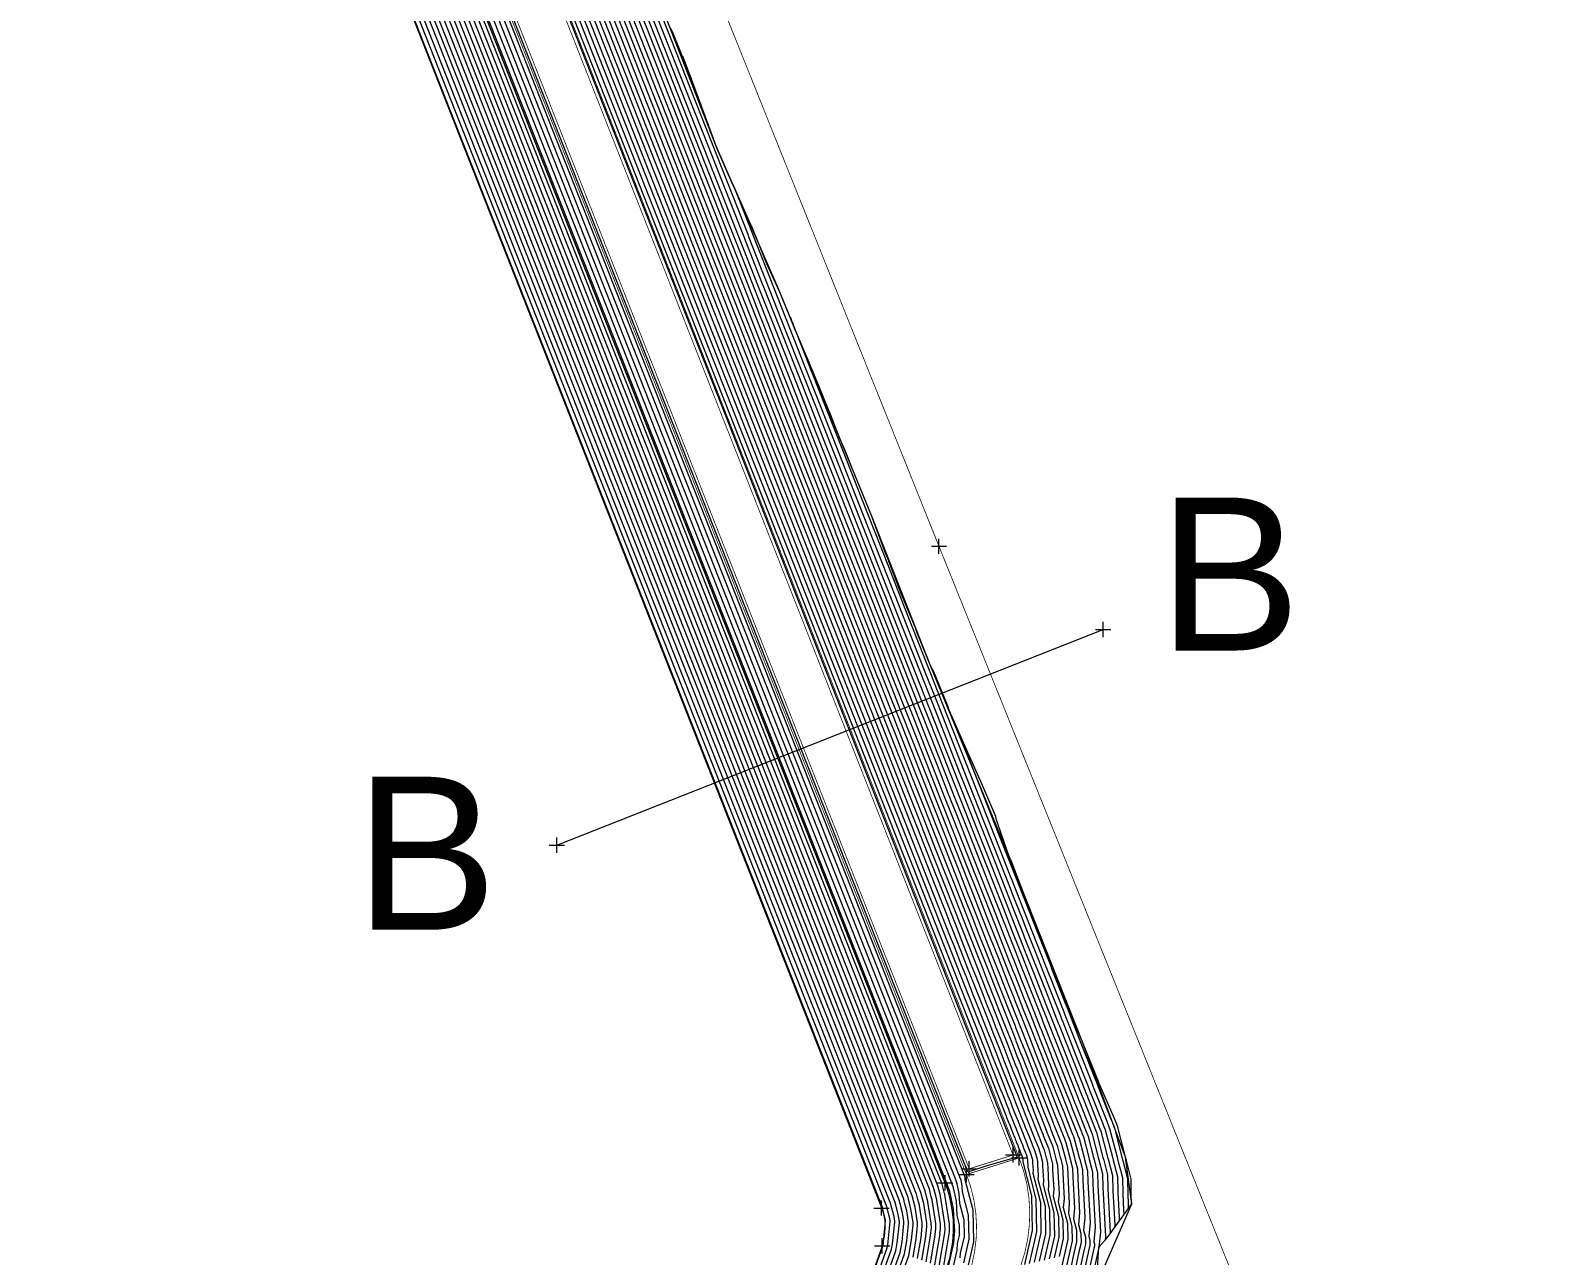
# Model space of a CAD drawing. Extents: x 358458 to 361663, y 818350 to 821723.
# Drawn here: x 360465.8 to 360663.9, y 820951.7 to 821111.9 of the extents above; entities that cross this region are included whole.
import ezdxf

# ---------------------------------------------------------------- set-up
doc = ezdxf.new("R2010")
doc.units = 0
doc.header["$MEASUREMENT"] = 0
doc.linetypes.add('solid', pattern=[0])
for name, color, linetype, lineweight in [('0 101001GR FENCES', 5, 'solid', 9), ('CROSS SECTIONS', 7, 'solid', 9), ('DAM 2', 7, 'solid', 9), ('DAM FOOTPRINT', 7, 'solid', 9), ('DESIGN_Contours', 7, 'solid', 18), ('FREEBOARD', 7, 'solid', 9), ('WATER LEVEL STRING', 7, 'solid', 9)]:
    doc.layers.add(name, color=color, linetype=linetype, lineweight=lineweight)
doc.styles.add('CT_Arial', font='ARIAL.TTF', dxfattribs={"bigfont": 'ARIAL.TTF'})

# ---------------------------------------------------------------- blocks, each defined once
blk = doc.blocks.new('CCAD_POINT_CROSS')
at = {"linetype": 'solid'}
for p, q in [((-1, 0), (1, 0)), ((0, -1), (0, 1))]:
    blk.add_line(p, q, dxfattribs=at)
for tag in ['POINT_NUMBER', 'POINT_CODE', 'POINT_HEIGHT']:
    blk.add_attdef(tag, (0, 0), '', height=1)

msp = doc.modelspace()

# ---------------------------------------------------------------- linework, layer by layer
at = {"layer": '0 101001GR FENCES', "color": 5, "linetype": 'solid', "lineweight": 9, "const_width": 0.1}
msp.add_lwpolyline([(360407, 821713.71), (360393.97, 821722.31), (360375.97, 821711.45), (360374.56, 821707.72), (360378.74, 821699.71), (360368.53, 821691.08), (360361.92, 821673.13), (360347.67, 821634.07), (360361.71, 821599.06), (360390.11, 821528.5), (360447.78, 821384.75), (360478.35, 821308.98), (360511.88, 821225.56), (360542.71, 821148.95), (360584.63, 821044.45), (360673.59, 820823.78), (360696.16, 820767.52), (360723.17, 820700.47), (360762.91, 820601.58), (360799.02, 820511.91), (360830.21, 820434.39), (360876.29, 820319.74)], dxfattribs=at)
at = {"layer": '0 101001GR FENCES', "color": 5, "lineweight": 0}
msp.add_point((360584.63, 821044.45), dxfattribs=at)
at = {"layer": 'CROSS SECTIONS', "color": 7, "linetype": 'solid', "lineweight": 9}
msp.add_line((360534.66, 821005.38), (360606.09, 821033.57), dxfattribs=at)
at = {"layer": 'CROSS SECTIONS', "color": 7, "lineweight": 0}
for p in [(360606.09, 821033.57), (360534.66, 821005.38)]:
    msp.add_point(p, dxfattribs=at)
at = {"layer": 'DAM 2', "color": 7, "linetype": 'solid', "lineweight": 9, "const_width": 0.1}
for points, elevation in [([(360442.49, 821211.21), (360166.97, 820445.43, 0.35501), (360177.54, 820415.26), (360327.72, 820322.85, 0.476753), (360370.23, 820337.79), (360588.44, 820949, 0.181487), (360588.22, 820962.35), (360489.93, 821211.92, 0.69188), (360442.49, 821211.21)], 197.52), ([(360453.72, 821207.17), (360178.21, 820441.38, 0.35501), (360183.8, 820425.42), (360333.97, 820333.01, 0.476753), (360358.98, 820341.81), (360577.19, 820953.01, 0.181487), (360577.11, 820957.97), (360478.82, 821207.54, 0.69188), (360453.72, 821207.17)], 193.59)]:
    msp.add_lwpolyline(points, format="xyb", dxfattribs=dict(at, elevation=elevation))
at = {"layer": 'DAM 2', "color": 7, "lineweight": 0}
for p in [(360595.11, 820964.52, 197.57), (360588.22, 820962.35, 197.52), (360577.11, 820957.97, 193.59), (360577.19, 820953.01, 193.59)]:
    msp.add_point(p, dxfattribs=at)
at = {"layer": 'DAM FOOTPRINT', "color": 7, "linetype": 'solid', "lineweight": 9, "const_width": 0.1, "elevation": 196.62}
msp.add_lwpolyline([(360479.86, 821286.1), (360491.79, 821255.82), (360505.28, 821222.88), (360520.79, 821186.59), (360534.34, 821152.99), (360547.15, 821118.27), (360555.51, 821096.75), (360563.65, 821078.09), (360575.8, 821048.48), (360583.57, 821028.74), (360593.87, 821003.77), (360603.33, 820979.79), (360609.01, 820964.61), (360609.82, 820958.52), (360605.11, 820947.62)], dxfattribs=at)
at = {"layer": 'DAM FOOTPRINT', "color": 7, "linetype": 'solid', "lineweight": 9}
for points in [[(360605.11, 820947.62), (360609.82, 820958.52), (360609.01, 820964.61), (360603.33, 820979.79), (360593.87, 821003.77), (360583.57, 821028.74), (360575.8, 821048.48), (360563.65, 821078.09), (360555.51, 821096.75), (360547.15, 821118.27), (360534.34, 821152.99), (360520.79, 821186.59), (360505.28, 821222.88), (360491.79, 821255.82), (360479.86, 821286.1)], [(360605.37, 820950.06), (360605.53, 820952.83), (360606.6, 820954.06), (360609.82, 820958.52), (360609.74, 820959.39), (360609.75, 820961.73), (360609.15, 820964.16), (360609.01, 820964.61), (360607.97, 820968.71), (360607.67, 820969.47), (360607.55, 820969.75), (360605.59, 820974.24), (360605.42, 820974.62), (360605.28, 820975.03), (360603.33, 820979.79), (360601.42, 820984.24), (360601.24, 820984.64), (360601.07, 820985.07), (360599.36, 820989.39), (360599.22, 820989.85), (360597.51, 820994.18), (360595.9, 820998.59), (360595.73, 820999.01), (360594.05, 821003.37), (360593.87, 821003.77), (360592.29, 821008.3), (360592.17, 821008.69), (360592.04, 821009.13), (360590.12, 821013.72), (360589.85, 821014.29), (360587.87, 821018.66), (360585.98, 821023.02), (360585.75, 821023.69), (360583.95, 821028.03), (360583.57, 821028.74), (360581.76, 821033.13), (360581.54, 821033.79), (360579.66, 821038.38), (360577.86, 821043.07), (360577.63, 821043.55), (360575.8, 821048.48), (360574.33, 821052.09), (360573.84, 821053.28), (360573.68, 821053.67), (360572.31, 821057.07), (360571.67, 821058.53), (360570.46, 821061.68), (360569.71, 821063.48), (360568.92, 821065.42), (360567.69, 821068.34), (360567.64, 821068.49), (360565.63, 821073.27), (360565.58, 821073.41), (360563.65, 821078.09), (360563.57, 821078.24), (360563.49, 821078.42), (360562.13, 821081.36), (360560.15, 821086.23), (360560.04, 821086.49), (360557.88, 821091.32), (360557.74, 821091.62), (360555.63, 821096.39), (360555.51, 821096.75), (360553.77, 821101.48), (360553.63, 821101.85), (360551.89, 821106.57), (360551.73, 821106.96), (360549.79, 821111.69), (360549.53, 821112.19)]]:
    msp.add_lwpolyline(points, dxfattribs=at)
at = {"layer": 'DESIGN_Contours', "color": 1, "linetype": 'solid', "lineweight": 9, "elevation": 197.6}
msp.add_lwpolyline([(360465.44, 821274.53), (360466.29, 821276.88), (360468.97, 821284.33), (360473.01, 821274.06), (360474.45, 821270.39), (360474.45, 821270.37), (360474.45, 821270.36), (360557.27, 821060.09), (360558.84, 821056.1), (360558.85, 821056.09), (360594.87, 820964.63), (360590.9, 820963.47), (360588.38, 820962.67), (360533.33, 821102.43), (360479.36, 821239.47), (360471.05, 821260.43), (360471.04, 821260.42), (360471.04, 821260.42), (360467.5, 821269.34), (360465.44, 821274.53)], close=True, dxfattribs=at)
at = {"layer": 'DESIGN_Contours', "color": 1, "linetype": 'solid', "lineweight": 9}
for points, elevation in [([(360477.17, 821265.1), (360593.41, 820969.99), (360593.47, 820969.81), (360593.68, 820969.29), (360593.78, 820969.04), (360593.79, 820969.02), (360593.97, 820968.56), (360594.11, 820968.19), (360594.19, 820968), (360594.33, 820967.64), (360594.41, 820967.45), (360594.53, 820967.13), (360594.6, 820966.96), (360594.67, 820966.78), (360594.73, 820966.63), (360594.81, 820966.42), (360594.88, 820966.25), (360594.94, 820966.08), (360595.02, 820965.89), (360595.07, 820965.76), (360595.07, 820965.75), (360595.13, 820965.61), (360595.13, 820965.6), (360595.18, 820965.47), (360595.24, 820965.33), (360595.24, 820965.32), (360595.3, 820965.18), (360595.3, 820965.16), (360595.31, 820965.15), (360595.37, 820965), (360595.43, 820964.85), (360595.43, 820964.84), (360595.44, 820964.83), (360595.49, 820964.68), (360595.5, 820964.67), (360595.51, 820964.65), (360595.54, 820964.52), (360595.54, 820964.51), (360595.56, 820964.43), (360595.57, 820964.36), (360595.58, 820964.09), (360595.57, 820964), (360596.73, 820959.58), (360596.8, 820955.02), (360595.79, 820950.57)], 197.4), ([(360480.92, 821257.21), (360590.97, 820977.8), (360591.14, 820977.38), (360591.64, 820976.11), (360591.88, 820975.49), (360591.9, 820975.45), (360592.34, 820974.34), (360592.69, 820973.44), (360592.88, 820972.97), (360593.22, 820972.1), (360593.4, 820971.63), (360593.7, 820970.87), (360593.87, 820970.45), (360594.04, 820970.02), (360594.19, 820969.64), (360594.39, 820969.13), (360594.54, 820968.73), (360594.71, 820968.32), (360594.89, 820967.85), (360595.01, 820967.54), (360595.03, 820967.51), (360595.16, 820967.18), (360595.17, 820967.15), (360595.29, 820966.83), (360595.43, 820966.49), (360595.44, 820966.46), (360595.57, 820966.12), (360595.59, 820966.09), (360595.6, 820966.05), (360595.74, 820965.69), (360595.89, 820965.32), (360595.9, 820965.29), (360595.91, 820965.26), (360596.05, 820964.91), (360596.06, 820964.89), (360596.08, 820964.84), (360596.16, 820964.53), (360596.17, 820964.49), (360596.22, 820964.31), (360596.22, 820964.13), (360596.26, 820963.47), (360596.24, 820963.25), (360597.31, 820959.13), (360597.38, 820954.87), (360596.44, 820950.72)], 197.2), ([(360488.42, 821241.45), (360586.11, 820993.41), (360586.47, 820992.51), (360587.55, 820989.76), (360588.09, 820988.4), (360588.12, 820988.32), (360589.07, 820985.89), (360589.84, 820983.94), (360590.25, 820982.91), (360590.99, 820981.02), (360591.4, 820979.99), (360592.05, 820978.34), (360592.41, 820977.43), (360592.78, 820976.49), (360593.11, 820975.65), (360593.54, 820974.55), (360593.88, 820973.69), (360594.23, 820972.79), (360594.64, 820971.76), (360594.9, 820971.1), (360594.93, 820971.03), (360595.21, 820970.31), (360595.24, 820970.24), (360595.51, 820969.54), (360595.8, 820968.81), (360595.83, 820968.74), (360596.12, 820968.01), (360596.15, 820967.93), (360596.18, 820967.86), (360596.49, 820967.08), (360596.8, 820966.27), (360596.83, 820966.2), (360596.86, 820966.14), (360597.15, 820965.38), (360597.17, 820965.33), (360597.22, 820965.21), (360597.4, 820964.53), (360597.42, 820964.46), (360597.52, 820964.06), (360597.53, 820963.67), (360597.61, 820962.24), (360597.56, 820961.76), (360598.49, 820958.23), (360598.55, 820954.58), (360597.74, 820951.02)], 196.8), ([(360492.17, 821233.56), (360583.68, 821001.22), (360584.14, 821000.07), (360585.51, 820996.58), (360586.19, 820994.86), (360586.23, 820994.75), (360587.44, 820991.67), (360588.42, 820989.19), (360588.94, 820987.87), (360589.88, 820985.48), (360590.4, 820984.17), (360591.23, 820982.07), (360591.68, 820980.92), (360592.15, 820979.73), (360592.57, 820978.66), (360593.12, 820977.26), (360593.55, 820976.17), (360594, 820975.03), (360594.52, 820973.72), (360594.84, 820972.88), (360594.88, 820972.79), (360595.24, 820971.88), (360595.28, 820971.78), (360595.62, 820970.9), (360595.99, 820969.97), (360596.03, 820969.88), (360596.39, 820968.95), (360596.43, 820968.86), (360596.47, 820968.76), (360596.86, 820967.77), (360597.26, 820966.74), (360597.29, 820966.66), (360597.33, 820966.58), (360597.71, 820965.61), (360597.73, 820965.55), (360597.79, 820965.4), (360598.02, 820964.54), (360598.04, 820964.44), (360598.17, 820963.94), (360598.18, 820963.44), (360598.29, 820961.63), (360598.23, 820961.02), (360599.07, 820957.78), (360599.13, 820954.43), (360598.39, 820951.17)], 196.6), ([(360495.92, 821225.68), (360581.25, 821009.03), (360581.8, 821007.63), (360583.47, 821003.4), (360584.29, 821001.31), (360584.34, 821001.19), (360585.81, 820997.45), (360587, 820994.44), (360587.63, 820992.84), (360588.77, 820989.94), (360589.4, 820988.35), (360590.4, 820985.8), (360590.95, 820984.41), (360591.52, 820982.96), (360592.03, 820981.67), (360592.7, 820979.97), (360593.22, 820978.64), (360593.76, 820977.27), (360594.39, 820975.67), (360594.79, 820974.66), (360594.83, 820974.55), (360595.27, 820973.44), (360595.31, 820973.33), (360595.73, 820972.26), (360596.18, 820971.13), (360596.22, 820971.03), (360596.67, 820969.89), (360596.71, 820969.78), (360596.76, 820969.67), (360597.23, 820968.46), (360597.72, 820967.22), (360597.76, 820967.12), (360597.8, 820967.02), (360598.26, 820965.85), (360598.29, 820965.77), (360598.36, 820965.58), (360598.64, 820964.54), (360598.67, 820964.43), (360598.83, 820963.81), (360598.84, 820963.21), (360598.96, 820961.01), (360598.89, 820960.27), (360599.66, 820957.33), (360599.71, 820954.29), (360599.04, 820951.32)], 196.4), ([(360499.67, 821217.8), (360578.82, 821016.84), (360579.47, 821015.2), (360581.43, 821010.22), (360582.39, 821007.77), (360582.45, 821007.62), (360584.18, 821003.22), (360585.58, 820999.69), (360586.31, 820997.81), (360587.66, 820994.4), (360588.39, 820992.53), (360589.57, 820989.54), (360590.22, 820987.9), (360590.89, 820986.2), (360591.49, 820984.68), (360592.28, 820982.68), (360592.89, 820981.12), (360593.53, 820979.5), (360594.26, 820977.63), (360594.73, 820976.44), (360594.79, 820976.31), (360595.3, 820975.01), (360595.35, 820974.88), (360595.85, 820973.62), (360596.37, 820972.29), (360596.42, 820972.17), (360596.94, 820970.83), (360596.99, 820970.7), (360597.05, 820970.57), (360597.6, 820969.15), (360598.18, 820967.69), (360598.23, 820967.57), (360598.27, 820967.45), (360598.81, 820966.08), (360598.85, 820965.99), (360598.94, 820965.77), (360599.26, 820964.55), (360599.29, 820964.41), (360599.48, 820963.69), (360599.49, 820962.98), (360599.64, 820960.39), (360599.56, 820959.53), (360600.25, 820956.88), (360600.29, 820954.14), (360599.69, 820951.47)], 196.2), ([(360587.86, 820950.82), (360588.56, 820953.89), (360588.56, 820953.93), (360588.51, 820957.04), (360587.71, 820960.09), (360587.67, 820960.88), (360587.51, 820961.62), (360587.37, 820962.01), (360557.36, 821038.2), (360489.07, 821211.58)], 197.2), ([(360588.26, 820949.56), (360589.17, 820953.57), (360589.17, 820953.62), (360589.1, 820957.67), (360588.06, 820961.65), (360588.05, 820961.89), (360588, 820962.12), (360587.96, 820962.24), (360578.65, 820985.89), (360489.66, 821211.81)], 197.4), ([(360582.96, 820950.95), (360583.52, 820954.33), (360583.52, 820954.36), (360583.63, 820955.41), (360583.62, 820955.98), (360583.18, 820958.79), (360583.18, 820958.8), (360583.04, 820959.32), (360582.81, 820960.22), (360551.8, 821038.94), (360484.51, 821209.79)], 195.6), ([(360583.52, 820950.75), (360584.14, 820954.46), (360584.14, 820954.49), (360584.23, 820955.31), (360584.22, 820955.95), (360583.73, 820959.03), (360583.73, 820959.04), (360583.62, 820959.45), (360583.37, 820960.44), (360558.96, 821022.41), (360485.07, 821210.01)], 195.8), ([(360584.65, 820950.35), (360585.39, 820954.72), (360585.39, 820954.75), (360585.42, 820955.13), (360585.41, 820955.88), (360584.84, 820959.51), (360584.84, 820959.53), (360584.79, 820959.72), (360584.48, 820960.88), (360573.27, 820989.35), (360486.18, 821210.44)], 196.2), ([(360585.22, 820950.15), (360586.01, 820954.85), (360586.01, 820954.89), (360586.02, 820955.04), (360586.01, 820955.85), (360585.39, 820959.75), (360585.39, 820959.77), (360585.37, 820959.85), (360585.04, 820961.1), (360580.42, 820972.82), (360486.74, 821210.66)], 196.4), ([(360453.29, 820594.88), (360580.7, 820951.76), (360581.04, 820953.82), (360581.04, 820953.83), (360581.24, 820955.77), (360581.24, 820956.12), (360580.97, 820957.82), (360580.97, 820957.83), (360580.72, 820958.79), (360580.58, 820959.34), (360523.18, 821105.06), (360482.28, 821208.91)], 194.8), ([(360581.83, 820951.36), (360582.28, 820954.07), (360582.28, 820954.09), (360582.44, 820955.59), (360582.43, 820956.05), (360582.08, 820958.31), (360582.07, 820958.32), (360581.88, 820959.06), (360581.69, 820959.78), (360537.49, 821072), (360483.39, 821209.35)], 195.2), ([(360582.39, 820951.16), (360582.9, 820954.2), (360582.9, 820954.23), (360583.04, 820955.5), (360583.03, 820956.02), (360582.63, 820958.55), (360582.63, 820958.56), (360582.46, 820959.19), (360582.25, 820960), (360544.65, 821055.47), (360483.95, 821209.57)], 195.4), ([(360362.02, 820349.97), (360577.31, 820952.97), (360577.32, 820953.04), (360577.32, 820953.04), (360577.66, 820956.31), (360577.66, 820956.32), (360577.65, 820956.38), (360577.65, 820956.38), (360577.23, 820958), (360577.23, 820958.02), (360480.25, 821204.24)], 193.6), ([(360507.17, 821202.03), (360573.96, 821032.46), (360574.8, 821030.33), (360577.34, 821023.86), (360578.6, 821020.68), (360578.67, 821020.49), (360580.92, 821014.78), (360582.73, 821010.19), (360583.69, 821007.75), (360585.44, 821003.32), (360586.39, 821000.89), (360587.92, 820997.01), (360588.76, 820994.89), (360589.63, 820992.67), (360590.4, 820990.7), (360591.43, 820988.1), (360592.23, 820986.08), (360593.05, 820983.98), (360594.01, 820981.54), (360594.62, 820980), (360594.69, 820979.83), (360595.35, 820978.14), (360595.42, 820977.97), (360596.07, 820976.33), (360596.74, 820974.61), (360596.81, 820974.45), (360597.49, 820972.72), (360597.56, 820972.55), (360597.62, 820972.38), (360598.35, 820970.54), (360599.1, 820968.64), (360599.16, 820968.48), (360599.22, 820968.33), (360599.92, 820966.54), (360599.96, 820966.43), (360600.08, 820966.14), (360600.49, 820964.55), (360600.54, 820964.38), (360600.78, 820963.44), (360600.8, 820962.52), (360600.99, 820959.16), (360600.88, 820958.04), (360601.42, 820955.98), (360601.46, 820953.85), (360600.98, 820951.77), (360600.64, 820950.25)], 195.8), ([(360585.79, 820949.94), (360586.59, 820953.43), (360586.66, 820954.59), (360586.72, 820954.87), (360586.72, 820954.87), (360586.72, 820955.15), (360586.65, 820955.43), (360586.51, 820957.86), (360586.03, 820960.11), (360585.61, 820961.32), (360493.52, 821195.13)], 196.6), ([(360510.92, 821194.15), (360571.53, 821040.27), (360572.46, 821037.89), (360575.3, 821030.68), (360576.7, 821027.13), (360576.79, 821026.92), (360579.29, 821020.55), (360581.31, 821015.43), (360582.38, 821012.72), (360584.32, 821007.78), (360585.39, 821005.07), (360587.1, 821000.74), (360588.03, 820998.38), (360589, 820995.91), (360589.86, 820993.71), (360591.01, 820990.81), (360591.9, 820988.55), (360592.82, 820986.21), (360593.89, 820983.5), (360594.57, 820981.78), (360594.64, 820981.58), (360595.38, 820979.71), (360595.46, 820979.51), (360596.18, 820977.69), (360596.93, 820975.77), (360597, 820975.59), (360597.76, 820973.66), (360597.84, 820973.47), (360597.91, 820973.28), (360598.72, 820971.23), (360599.55, 820969.11), (360599.62, 820968.94), (360599.69, 820968.77), (360600.47, 820966.78), (360600.52, 820966.66), (360600.65, 820966.33), (360601.11, 820964.56), (360601.16, 820964.37), (360601.44, 820963.32), (360601.46, 820962.29), (360601.67, 820958.55), (360601.55, 820957.29), (360602.01, 820955.53), (360602.04, 820953.7), (360601.63, 820951.93), (360601.25, 820950.23)], 195.6), ([(360377.23, 820390.79), (360577.87, 820952.77), (360577.94, 820953.17), (360577.94, 820953.17), (360578.26, 820956.22), (360578.26, 820956.29), (360578.21, 820956.62), (360578.21, 820956.62), (360577.81, 820958.13), (360577.78, 820958.24), (360487.4, 821187.71)], 193.8), ([(360514.67, 821186.27), (360569.09, 821048.08), (360570.13, 821045.45), (360573.26, 821037.5), (360574.8, 821033.59), (360574.9, 821033.35), (360577.66, 821026.33), (360579.89, 821020.68), (360581.06, 821017.69), (360583.21, 821012.24), (360584.39, 821009.25), (360586.27, 821004.47), (360587.3, 821001.87), (360588.37, 820999.14), (360589.32, 820996.72), (360590.59, 820993.52), (360591.56, 820991.03), (360592.58, 820988.45), (360593.76, 820985.46), (360594.51, 820983.56), (360594.59, 820983.34), (360595.41, 820981.27), (360595.49, 820981.06), (360596.29, 820979.05), (360597.12, 820976.93), (360597.2, 820976.73), (360598.04, 820974.6), (360598.12, 820974.39), (360598.2, 820974.18), (360599.09, 820971.92), (360600.01, 820969.58), (360600.09, 820969.39), (360600.16, 820969.21), (360601.03, 820967.01), (360601.08, 820966.88), (360601.22, 820966.51), (360601.73, 820964.56), (360601.79, 820964.35), (360602.09, 820963.19), (360602.11, 820962.06), (360602.35, 820957.93), (360602.21, 820956.55), (360602.6, 820955.08), (360602.62, 820953.56), (360602.28, 820952.08), (360601.86, 820950.2)], 195.4), ([(360518.42, 821178.38), (360566.66, 821055.89), (360567.79, 821053.02), (360571.22, 821044.32), (360572.91, 821040.04), (360573.01, 821039.78), (360576.03, 821032.11), (360578.46, 821025.93), (360579.75, 821022.66), (360582.1, 821016.7), (360583.39, 821013.44), (360585.44, 821008.21), (360586.57, 821005.36), (360587.74, 821002.38), (360588.78, 820999.73), (360590.16, 820996.23), (360591.23, 820993.51), (360592.35, 820990.69), (360593.63, 820987.41), (360594.45, 820985.34), (360594.54, 820985.1), (360595.44, 820982.84), (360595.53, 820982.61), (360596.4, 820980.4), (360597.31, 820978.09), (360597.39, 820977.88), (360598.31, 820975.55), (360598.4, 820975.31), (360598.49, 820975.08), (360599.47, 820972.61), (360600.47, 820970.06), (360600.55, 820969.85), (360600.63, 820969.65), (360601.58, 820967.24), (360601.64, 820967.1), (360601.79, 820966.7), (360602.35, 820964.57), (360602.41, 820964.33), (360602.74, 820963.07), (360602.76, 820961.83), (360603.02, 820957.32), (360602.88, 820955.8), (360603.18, 820954.63), (360603.2, 820953.41), (360602.93, 820952.23), (360602.47, 820950.18)], 195.2), ([(360525.92, 821162.62), (360561.8, 821071.51), (360563.13, 821068.15), (360567.14, 821057.97), (360569.11, 821052.95), (360569.23, 821052.65), (360572.77, 821043.66), (360575.62, 821036.43), (360577.13, 821032.6), (360579.88, 821025.62), (360581.38, 821021.8), (360583.79, 821015.68), (360585.11, 821012.34), (360586.48, 821008.85), (360587.7, 821005.75), (360589.32, 821001.65), (360590.57, 820998.47), (360591.87, 820995.16), (360593.38, 820991.33), (360594.34, 820988.89), (360594.45, 820988.62), (360595.49, 820985.97), (360595.6, 820985.7), (360596.62, 820983.12), (360597.68, 820980.41), (360597.78, 820980.16), (360598.86, 820977.43), (360598.96, 820977.16), (360599.07, 820976.89), (360600.21, 820973.99), (360601.39, 820971.01), (360601.48, 820970.76), (360601.58, 820970.52), (360602.69, 820967.71), (360602.75, 820967.54), (360602.94, 820967.07), (360603.59, 820964.58), (360603.66, 820964.3), (360604.05, 820962.82), (360604.07, 820961.38), (360604.38, 820956.08), (360604.2, 820954.31), (360604.36, 820953.72), (360604.37, 820953.12), (360604.23, 820952.53), (360603.69, 820950.13)], 194.8), ([(360407.65, 820472.43), (360579, 820952.37), (360579.18, 820953.43), (360579.18, 820953.43), (360579.45, 820956.04), (360579.45, 820956.22), (360579.31, 820957.1), (360579.31, 820957.11), (360578.97, 820958.4), (360578.9, 820958.68), (360501.71, 821154.65)], 194.2), ([(360529.67, 821154.73), (360559.37, 821079.32), (360560.79, 821075.71), (360565.09, 821064.79), (360567.21, 821059.41), (360567.34, 821059.08), (360571.14, 821049.44), (360574.2, 821041.68), (360575.81, 821037.57), (360578.76, 821030.08), (360580.38, 821025.98), (360582.97, 821019.41), (360584.38, 821015.83), (360585.85, 821012.09), (360587.16, 821008.76), (360588.89, 821004.36), (360590.24, 821000.94), (360591.64, 820997.4), (360593.26, 820993.29), (360594.29, 820990.67), (360594.4, 820990.38), (360595.52, 820987.54), (360595.64, 820987.24), (360596.73, 820984.48), (360597.87, 820981.57), (360597.98, 820981.3), (360599.13, 820978.37), (360599.24, 820978.08), (360599.36, 820977.79), (360600.58, 820974.69), (360601.85, 820971.48), (360601.95, 820971.22), (360602.05, 820970.96), (360603.24, 820967.94), (360603.31, 820967.76), (360603.51, 820967.26), (360604.21, 820964.58), (360604.28, 820964.29), (360604.7, 820962.69), (360604.73, 820961.15), (360605.05, 820955.47), (360604.87, 820953.57), (360604.94, 820953.27), (360604.95, 820952.97), (360604.88, 820952.68), (360604.3, 820950.1)], 194.6), ([(360533.42, 821146.85), (360556.94, 821087.13), (360558.46, 821083.27), (360563.05, 821071.61), (360565.32, 821065.86), (360565.45, 821065.52), (360569.51, 821055.21), (360572.77, 821046.93), (360574.5, 821042.54), (360577.65, 821034.54), (360579.38, 821030.16), (360582.14, 821023.15), (360583.65, 821019.32), (360585.22, 821015.32), (360586.62, 821011.77), (360588.47, 821007.07), (360589.91, 821003.42), (360591.4, 820999.63), (360593.13, 820995.24), (360594.23, 820992.45), (360594.35, 820992.14), (360595.55, 820989.1), (360595.67, 820988.79), (360596.84, 820985.84), (360598.06, 820982.73), (360598.17, 820982.44), (360599.4, 820979.32), (360599.53, 820979.01), (360599.65, 820978.7), (360600.95, 820975.38), (360602.3, 820971.95), (360602.41, 820971.67), (360602.52, 820971.4), (360603.79, 820968.17), (360603.87, 820967.98), (360604.08, 820967.45), (360604.83, 820964.58), (360604.91, 820964.27), (360605.35, 820962.57), (360605.38, 820960.92), (360605.73, 820954.85), (360605.53, 820952.83)], 194.4), ([(360586.39, 820949.73), (360587, 820952.44), (360587.06, 820953.33), (360587.34, 820954.54), (360587.33, 820954.56), (360587.31, 820955.78), (360587, 820956.98), (360586.9, 820958.86), (360586.52, 820960.62), (360586.2, 820961.55), (360514.8, 821142.82)], 196.8), ([(360537.17, 821138.97), (360554.51, 821094.94), (360556.12, 821090.84), (360561.01, 821078.43), (360563.42, 821072.32), (360563.56, 821071.95), (360567.88, 821060.99), (360571.35, 821052.18), (360573.19, 821047.51), (360576.54, 821039), (360578.38, 821034.34), (360581.31, 821026.88), (360582.92, 821022.81), (360584.59, 821018.56), (360586.08, 821014.78), (360588.05, 821009.78), (360589.58, 821005.9), (360591.17, 821001.87), (360593, 820997.2), (360594.17, 820994.23), (360594.3, 820993.9), (360595.58, 820990.67), (360595.71, 820990.34), (360596.95, 820987.19), (360598.25, 820983.89), (360598.37, 820983.58), (360599.68, 820980.26), (360599.81, 820979.93), (360599.94, 820979.6), (360601.33, 820976.07), (360602.76, 820972.43), (360602.88, 820972.13), (360602.99, 820971.84), (360604.35, 820968.41), (360604.43, 820968.2), (360604.65, 820967.63), (360605.45, 820964.59), (360605.53, 820964.25), (360606.01, 820962.45), (360606.04, 820960.69), (360606.41, 820954.24), (360606.36, 820953.79)], 194.2), ([(360422.86, 820513.25), (360579.57, 820952.16), (360579.8, 820953.56), (360579.8, 820953.57), (360580.05, 820955.95), (360580.05, 820956.19), (360579.86, 820957.34), (360579.86, 820957.35), (360579.56, 820958.53), (360579.46, 820958.9), (360508.87, 821138.12)], 194.4), ([(360544.67, 821123.2), (360549.65, 821110.56), (360551.45, 821105.97), (360556.93, 821092.07), (360559.62, 821085.23), (360559.79, 821084.81), (360564.62, 821072.54), (360568.51, 821062.68), (360570.56, 821057.45), (360574.32, 821047.92), (360576.37, 821042.7), (360579.66, 821034.35), (360581.46, 821029.79), (360583.33, 821025.03), (360585, 821020.8), (360587.2, 821015.2), (360588.92, 821010.86), (360590.69, 821006.34), (360592.75, 821001.11), (360594.06, 820997.79), (360594.21, 820997.42), (360595.63, 820993.8), (360595.78, 820993.43), (360597.17, 820989.91), (360598.62, 820986.21), (360598.76, 820985.87), (360600.22, 820982.14), (360600.37, 820981.77), (360600.52, 820981.41), (360602.07, 820977.45), (360603.68, 820973.37), (360603.81, 820973.04), (360603.94, 820972.71), (360605.45, 820968.87), (360605.54, 820968.64), (360605.79, 820968.01), (360606.68, 820964.6), (360606.78, 820964.22), (360607.31, 820962.2), (360607.35, 820960.23), (360607.6, 820955.76), (360607.61, 820955.45)], 193.8), ([(360438.08, 820554.06), (360580.13, 820951.96), (360580.42, 820953.69), (360580.42, 820953.7), (360580.65, 820955.86), (360580.64, 820956.15), (360580.42, 820957.58), (360580.42, 820957.59), (360580.14, 820958.66), (360580.02, 820959.12), (360516.02, 821121.59)], 194.6), ([(360551.08, 821108.54), (360551.35, 821107.87), (360552.12, 821105.92), (360552.27, 821105.53)], 193.6), ([(360557.8, 821091.48), (360557.9, 821091.25), (360562.99, 821078.32), (360567.08, 821067.92), (360569.25, 821062.42), (360573.21, 821052.38), (360575.37, 821046.88), (360578.84, 821038.08), (360580.73, 821033.28), (360582.7, 821028.26), (360584.46, 821023.81), (360586.78, 821017.91), (360588.58, 821013.33), (360590.46, 821008.58), (360592.63, 821003.07), (360594.01, 820999.57), (360594.16, 820999.18), (360595.66, 820995.37), (360595.82, 820994.97), (360597.28, 820991.27), (360598.81, 820987.37), (360598.95, 820987.01), (360600.5, 820983.09), (360600.65, 820982.7), (360600.8, 820982.31), (360602.44, 820978.14), (360604.14, 820973.85), (360604.28, 820973.5), (360604.41, 820973.15), (360606.01, 820969.11), (360606.1, 820968.86), (360606.36, 820968.19), (360607.3, 820964.6), (360607.41, 820964.21), (360607.96, 820962.07), (360608, 820960), (360608.19, 820956.76), (360608.19, 820956.27)], 193.6), ([(360565.19, 821074.37), (360565.25, 821074.21), (360565.41, 821073.8), (360565.51, 821073.56), (360565.66, 821073.17), (360567.94, 821067.38), (360572.09, 821056.84), (360574.37, 821051.06), (360578.01, 821041.82), (360580, 821036.77), (360582.07, 821031.5), (360583.92, 821026.82), (360586.36, 821020.62), (360588.25, 821015.81), (360590.22, 821010.81), (360592.5, 821005.03), (360593.95, 821001.35), (360594.11, 821000.94), (360595.69, 820996.93), (360595.85, 820996.52), (360597.39, 820992.62), (360599, 820988.53), (360599.15, 820988.15), (360600.77, 820984.03), (360600.93, 820983.62), (360601.09, 820983.21), (360602.82, 820978.84), (360604.6, 820974.32), (360604.74, 820973.95), (360604.88, 820973.59), (360606.56, 820969.34), (360606.66, 820969.08), (360606.94, 820968.38), (360607.92, 820964.6), (360608.03, 820964.19), (360608.62, 820961.95), (360608.65, 820959.77), (360608.77, 820957.75), (360608.78, 820957.08)], 193.4), ([(360586.8, 821021.13), (360587.92, 821018.29), (360589.99, 821013.05), (360592.38, 821006.98), (360593.89, 821003.13), (360594.06, 821002.7), (360595.72, 820998.5), (360595.89, 820998.07), (360597.5, 820993.98), (360599.19, 820989.69), (360599.34, 820989.29), (360601.05, 820984.97), (360601.21, 820984.54), (360601.38, 820984.12), (360603.19, 820979.53), (360605.05, 820974.79), (360605.21, 820974.41), (360605.36, 820974.03), (360607.11, 820969.57), (360607.22, 820969.3), (360607.51, 820968.56), (360608.54, 820964.61), (360608.65, 820964.18), (360609.27, 820961.83), (360609.31, 820959.54), (360609.36, 820958.74), (360609.37, 820957.9)], 193.2), ([(360605.52, 820952.8), (360604.91, 820950.08)], 194.4)]:
    msp.add_lwpolyline(points, dxfattribs=dict(at, elevation=elevation))
at = {"layer": 'DESIGN_Contours', "color": 5, "linetype": 'solid', "lineweight": 20}
for points, elevation in [([(360484.67, 821249.33), (360588.54, 820985.6), (360588.8, 820984.94), (360589.59, 820982.94), (360589.98, 820981.95), (360590.01, 820981.89), (360590.71, 820980.12), (360591.27, 820978.69), (360591.56, 820977.94), (360592.11, 820976.56), (360592.4, 820975.81), (360592.88, 820974.6), (360593.14, 820973.94), (360593.41, 820973.26), (360593.65, 820972.64), (360593.97, 820971.84), (360594.21, 820971.21), (360594.47, 820970.56), (360594.77, 820969.8), (360594.96, 820969.32), (360594.98, 820969.27), (360595.18, 820968.75), (360595.2, 820968.69), (360595.4, 820968.18), (360595.62, 820967.65), (360595.63, 820967.6), (360595.85, 820967.06), (360595.87, 820967.01), (360595.89, 820966.96), (360596.11, 820966.39), (360596.35, 820965.8), (360596.36, 820965.75), (360596.38, 820965.7), (360596.6, 820965.15), (360596.61, 820965.11), (360596.65, 820965.02), (360596.78, 820964.53), (360596.79, 820964.48), (360596.87, 820964.18), (360596.87, 820963.9), (360596.93, 820962.86), (360596.9, 820962.51), (360597.9, 820958.68), (360597.96, 820954.73), (360597.09, 820950.87)], 197), ([(360584.09, 820950.55), (360584.77, 820954.59), (360584.76, 820954.62), (360584.83, 820955.22), (360584.82, 820955.91), (360584.29, 820959.27), (360584.28, 820959.29), (360584.21, 820959.58), (360583.93, 820960.66), (360566.11, 821005.88), (360485.63, 821210.22)], 196), ([(360587.42, 820951.44), (360587.46, 820952.07), (360587.95, 820954.22), (360587.95, 820954.24), (360587.91, 820956.41), (360587.36, 820958.54), (360587.28, 820959.87), (360587.01, 820961.12), (360586.78, 820961.78), (360536.08, 821090.51), (360488.49, 821211.35)], 197), ([(360503.42, 821209.91), (360576.39, 821024.65), (360577.13, 821022.76), (360579.39, 821017.04), (360580.5, 821014.22), (360580.56, 821014.05), (360582.55, 821009), (360584.15, 821004.94), (360585, 821002.78), (360586.55, 820998.86), (360587.39, 820996.71), (360588.75, 820993.27), (360589.49, 820991.39), (360590.26, 820989.43), (360590.95, 820987.69), (360591.85, 820985.39), (360592.56, 820983.6), (360593.29, 820981.74), (360594.14, 820979.59), (360594.68, 820978.22), (360594.74, 820978.07), (360595.32, 820976.58), (360595.38, 820976.42), (360595.96, 820974.97), (360596.56, 820973.45), (360596.61, 820973.31), (360597.21, 820971.78), (360597.27, 820971.62), (360597.33, 820971.47), (360597.98, 820969.84), (360598.64, 820968.16), (360598.69, 820968.03), (360598.74, 820967.89), (360599.37, 820966.31), (360599.41, 820966.21), (360599.51, 820965.95), (360599.87, 820964.55), (360599.91, 820964.4), (360600.13, 820963.56), (360600.15, 820962.75), (360600.32, 820959.78), (360600.22, 820958.78), (360600.83, 820956.43), (360600.87, 820954), (360600.34, 820951.62)], 196), ([(360581.26, 820951.56), (360581.66, 820953.95), (360581.66, 820953.96), (360581.84, 820955.68), (360581.84, 820956.08), (360581.52, 820958.07), (360581.52, 820958.08), (360581.3, 820958.92), (360581.13, 820959.56), (360530.34, 821088.53), (360482.84, 821209.13)], 195), ([(360392.44, 820431.61), (360578.44, 820952.57), (360578.56, 820953.3), (360578.56, 820953.3), (360578.86, 820956.13), (360578.85, 820956.26), (360578.76, 820956.86), (360578.76, 820956.86), (360578.39, 820958.26), (360578.34, 820958.46), (360494.56, 821171.18)], 194), ([(360522.17, 821170.5), (360564.23, 821063.7), (360565.46, 821060.58), (360569.18, 821051.15), (360571.01, 821046.5), (360571.12, 821046.22), (360574.4, 821037.88), (360577.04, 821031.18), (360578.44, 821027.63), (360580.99, 821021.16), (360582.38, 821017.62), (360584.62, 821011.94), (360585.84, 821008.85), (360587.11, 821005.61), (360588.24, 821002.74), (360589.74, 820998.94), (360590.9, 820995.99), (360592.11, 820992.92), (360593.51, 820989.37), (360594.4, 820987.11), (360594.5, 820986.86), (360595.46, 820984.41), (360595.56, 820984.15), (360596.51, 820981.76), (360597.5, 820979.25), (360597.59, 820979.02), (360598.58, 820976.49), (360598.68, 820976.24), (360598.78, 820975.99), (360599.84, 820973.3), (360600.93, 820970.53), (360601.02, 820970.31), (360601.11, 820970.08), (360602.13, 820967.48), (360602.2, 820967.32), (360602.36, 820966.89), (360602.97, 820964.57), (360603.04, 820964.32), (360603.39, 820962.94), (360603.42, 820961.6), (360603.7, 820956.7), (360603.54, 820955.06), (360603.77, 820954.18), (360603.78, 820953.26), (360603.58, 820952.38), (360603.08, 820950.15)], 195), ([(360540.92, 821131.08), (360552.08, 821102.75), (360553.79, 821098.4), (360558.97, 821085.25), (360561.52, 821078.77), (360561.67, 821078.38), (360566.25, 821066.77), (360569.93, 821057.43), (360571.88, 821052.48), (360575.43, 821043.46), (360577.37, 821038.52), (360580.49, 821030.61), (360582.19, 821026.3), (360583.96, 821021.79), (360585.54, 821017.79), (360587.63, 821012.49), (360589.25, 821008.38), (360590.93, 821004.11), (360592.88, 820999.16), (360594.12, 820996.01), (360594.26, 820995.66), (360595.6, 820992.24), (360595.74, 820991.88), (360597.06, 820988.55), (360598.44, 820985.05), (360598.56, 820984.72), (360599.95, 820981.2), (360600.09, 820980.85), (360600.23, 820980.5), (360601.7, 820976.76), (360603.22, 820972.9), (360603.34, 820972.58), (360603.47, 820972.27), (360604.9, 820968.64), (360604.99, 820968.42), (360605.22, 820967.82), (360606.06, 820964.59), (360606.16, 820964.24), (360606.66, 820962.32), (360606.69, 820960.46), (360607.02, 820954.77), (360607.02, 820954.64)], 194)]:
    msp.add_lwpolyline(points, dxfattribs=dict(at, elevation=elevation))
at = {"layer": 'FREEBOARD', "color": 7, "linetype": 'solid', "lineweight": 9, "const_width": 0.1}
for points, elevation in [([(360468.96, 821284.79), (360595.11, 820964.52), (360588.22, 820962.35), (360465.27, 821274.53), (360468.96, 821284.79)], 197.57), ([(360468.98, 821283.09), (360594.31, 820964.9), (360588.58, 820963.09), (360465.91, 821274.54), (360468.98, 821283.09)], 197.77)]:
    msp.add_lwpolyline(points, dxfattribs=dict(at, elevation=elevation))
at = {"layer": 'FREEBOARD', "color": 7, "lineweight": 0}
for p in [(360594.31, 820964.9, 197.77), (360588.58, 820963.09, 197.77)]:
    msp.add_point(p, dxfattribs=at)
at = {"layer": 'WATER LEVEL STRING', "color": 7, "linetype": 'solid', "lineweight": 9, "const_width": 0.1}
for points, elevation in [([(360595.11, 820964.52), (360468.96, 821284.79), (360157.93, 820420.28), (360324.57, 820317.74, 0.476753), (360375.88, 820335.78), (360595.33, 820950.46, 0.181487), (360595.11, 820964.52)], 197.57), ([(360445.31, 821210.19), (360169.8, 820444.41, 0.35501), (360179.11, 820417.81), (360329.29, 820325.4, 0.476753), (360367.4, 820338.8), (360585.61, 820950.01, 0.181487), (360585.43, 820961.25), (360487.13, 821210.82, 0.69188), (360445.31, 821210.19)], 196.57)]:
    msp.add_lwpolyline(points, format="xyb", dxfattribs=dict(at, elevation=elevation))
at = {"layer": 'WATER LEVEL STRING', "color": 7, "linetype": 'solid', "lineweight": 9}
msp.add_lwpolyline([(360445.31, 821210.19), (360169.8, 820444.41, 0.35501), (360179.11, 820417.81), (360329.29, 820325.4, 0.476753), (360367.4, 820338.8), (360585.61, 820950.01, 0.181487), (360585.43, 820961.25), (360487.13, 821210.82, 0.69188), (360445.31, 821210.19)], format="xyb", close=True, dxfattribs=at)
msp.add_lwpolyline([(360605.37, 820950.06), (360605.53, 820952.83), (360606.6, 820954.06), (360609.82, 820958.52), (360609.74, 820959.39), (360609.75, 820961.73), (360609.15, 820964.16), (360609.01, 820964.61), (360607.97, 820968.71), (360607.67, 820969.47), (360607.55, 820969.75), (360605.59, 820974.24), (360605.42, 820974.62), (360605.28, 820975.03), (360603.33, 820979.79), (360601.42, 820984.24), (360601.24, 820984.64), (360601.07, 820985.07), (360599.36, 820989.39), (360599.22, 820989.85), (360597.51, 820994.18), (360595.9, 820998.59), (360595.73, 820999.01), (360594.05, 821003.37), (360593.87, 821003.77), (360592.29, 821008.3), (360592.17, 821008.69), (360592.04, 821009.13), (360590.12, 821013.72), (360589.85, 821014.29), (360587.87, 821018.66), (360585.98, 821023.02), (360585.75, 821023.69), (360583.95, 821028.03), (360583.57, 821028.74), (360581.76, 821033.13), (360581.54, 821033.79), (360579.66, 821038.38), (360577.86, 821043.07), (360577.63, 821043.55), (360575.8, 821048.48), (360574.33, 821052.09), (360573.84, 821053.28), (360573.68, 821053.67), (360572.31, 821057.07), (360571.67, 821058.53), (360570.46, 821061.68), (360569.71, 821063.48), (360568.92, 821065.42), (360567.69, 821068.34), (360567.64, 821068.49), (360565.63, 821073.27), (360565.58, 821073.41), (360563.65, 821078.09), (360563.57, 821078.24), (360563.49, 821078.42), (360562.13, 821081.36), (360560.15, 821086.23), (360560.04, 821086.49), (360557.88, 821091.32), (360557.74, 821091.62), (360555.63, 821096.39), (360555.51, 821096.75), (360553.77, 821101.48), (360553.63, 821101.85), (360551.89, 821106.57), (360551.73, 821106.96), (360549.79, 821111.69), (360549.53, 821112.19)], dxfattribs=at)
at = {"layer": 'WATER LEVEL STRING', "color": 7, "lineweight": 0}
for p in [(360595.11, 820964.52, 197.57), (360585.43, 820961.25, 196.57)]:
    msp.add_point(p, dxfattribs=at)

# ---------------------------------------------------------------- block references
at = {"layer": '0 101001GR FENCES', "color": 5, "lineweight": 0}
msp.add_blockref('CCAD_POINT_CROSS', (360584.63, 821044.45), dxfattribs=at)
at = {"layer": 'CROSS SECTIONS', "color": 7, "lineweight": 0}
for p in [(360606.09, 821033.57), (360534.66, 821005.38)]:
    msp.add_blockref('CCAD_POINT_CROSS', p, dxfattribs=at)
at = {"layer": 'DAM 2', "color": 7, "lineweight": 0}
for p in [(360595.11, 820964.52, 197.57), (360588.22, 820962.35, 197.52), (360577.11, 820957.97, 193.59), (360577.19, 820953.01, 193.59)]:
    msp.add_blockref('CCAD_POINT_CROSS', p, dxfattribs=at)
at = {"layer": 'FREEBOARD', "color": 7, "lineweight": 0}
for p in [(360588.58, 820963.09, 197.77), (360594.31, 820964.9, 197.77)]:
    msp.add_blockref('CCAD_POINT_CROSS', p, dxfattribs=at)
at = {"layer": 'WATER LEVEL STRING', "color": 7, "lineweight": 0}
for p in [(360595.11, 820964.52, 197.57), (360585.43, 820961.25, 196.57)]:
    msp.add_blockref('CCAD_POINT_CROSS', p, dxfattribs=at)

# ---------------------------------------------------------------- texts
at = {"layer": 'CROSS SECTIONS', "color": 7, "style": 'CT_Arial'}
for p in [(360613.3, 821030.83), (360508.27, 820994.34)]:
    msp.add_text('B', height=20, dxfattribs=at).set_placement(p)

doc.saveas('drawing.dxf')
